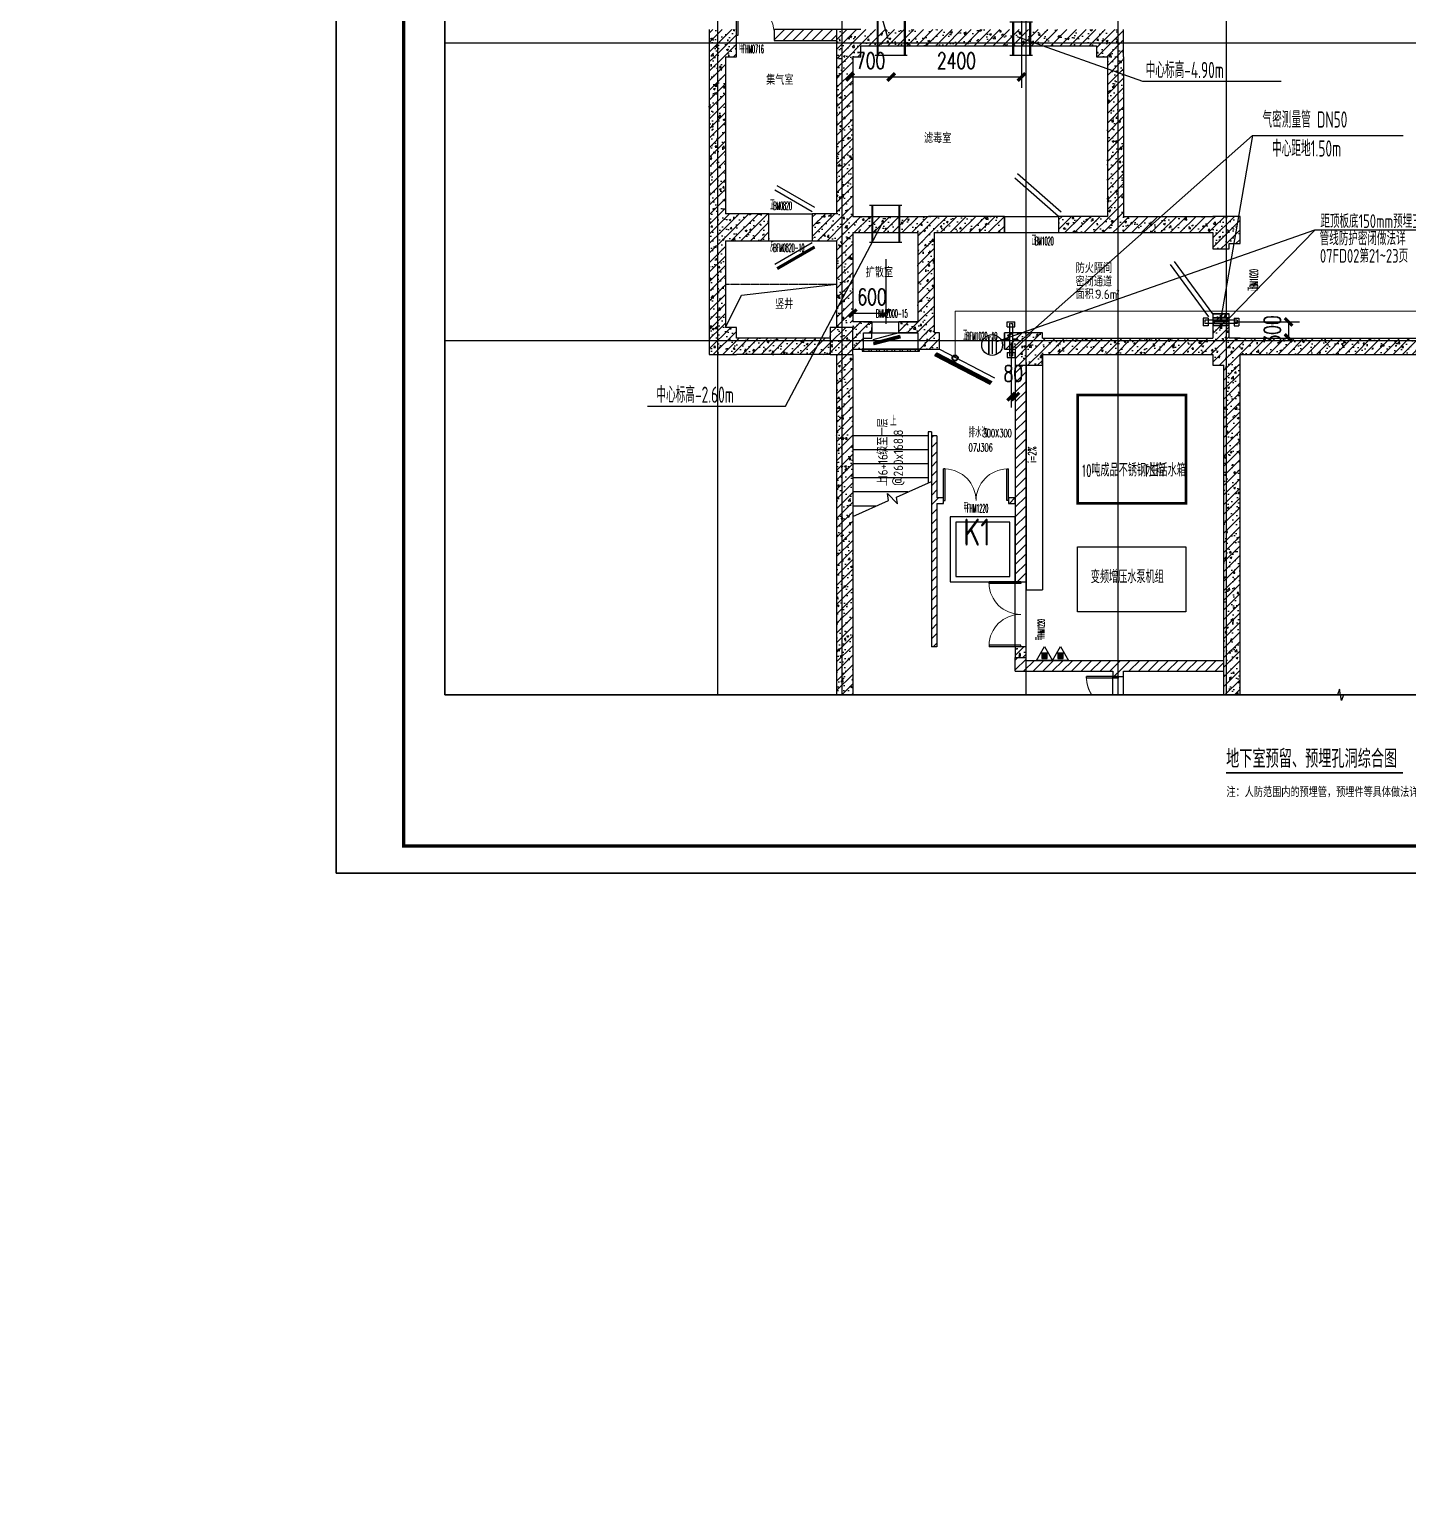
# Model space of a CAD drawing. Extents: x 0 to 2037025, y -2738621 to 0.
# Drawn here: x 952501 to 977940, y -1575294 to -1547944 of the extents above; entities that cross this region are included whole.
import ezdxf
from ezdxf.enums import TextEntityAlignment as Align
from ezdxf.xclip import XClip

# ---------------------------------------------------------------- set-up
doc = ezdxf.new("R2010")
doc.units = 0
doc.header["$LTSCALE"] = 10
doc.header["$MEASUREMENT"] = 0
doc.linetypes.add('DASH', pattern=[0.35, 0.25, -0.1])
doc.linetypes.add('DOTE', pattern=[2.42, 2, -0.2, 0.02, -0.2])
for name, color, linetype in [('20180411审查改动', 6, 'Continuous'), ('ACS_COM', 7, 'Continuous'), ('ACS_KT_FM', 3, 'Continuous'), ('COLUMN', 4, 'Continuous'), ('DIM', 3, 'Continuous'), ('DIM_SYMB', 3, 'Continuous'), ('DOTE', 1, 'DOTE'), ('DUCT', 1, 'Continuous'), ('EQUIP_消火栓', 240, 'Continuous'), ('EQUIP_消防', 7, 'Continuous'), ('PIPE1', 3, 'Continuous'), ('PUB_HATCH', 252, 'Continuous'), ('PUB_TEXT', 7, 'Continuous'), ('STAIR', 2, 'Continuous'), ('WALL', 4, 'Continuous'), ('water', 2, 'Continuous'), ('WINDOW', 2, 'Continuous'), ('人防-砌筑墙', 4, 'Continuous'), ('人防-防护设备', 142, 'Continuous'), ('图框', 142, 'Continuous'), ('家具', 8, 'Continuous'), ('批量导出图层', 1, 'Continuous'), ('电气', 2, 'Continuous')]:
    doc.layers.add(name, color=color, linetype=linetype)
doc.layers.add('ACS_RSG_F2', color=1, linetype='Continuous', lineweight=40)
doc.styles.add('9', font='romans.shx', dxfattribs={"bigfont": 'hztxt.shx'})
doc.styles.add('_HZTXT', font='TSSDENG.shx', dxfattribs={"width": 0.8, "bigfont": 'HZTXT.shx'})
doc.styles.add('_TCH_DIM', font='SIMPLEX.shx', dxfattribs={"width": 0.7, "bigfont": 'GBCBIG.shx'})
doc.styles.add('_TCH_DIM_T3_T3', font='SIMPLEX', dxfattribs={"width": 0.49827, "bigfont": 'GBCBIG'})
doc.styles.add('HZTXT', font='txt.shx', dxfattribs={"width": 0.7, "bigfont": 'hztxt.shx'})
doc.styles.get("Standard").update_dxf_attribs({"font": 'gbenor.shx', "bigfont": 'gbcbig.shx'})
doc.styles.add('TSSD_REIN', font='Tssdeng.shx', dxfattribs={"width": 0.7, "bigfont": 'hztxt.shx'})
doc.styles.add('ZJDZ', font='romans.shx', dxfattribs={"width": 0.7, "bigfont": '!hz.shx'})
pattern_1 = [(45, (0, 0), (-88.38835, 88.38835), []), (50, (0, 0), (358.63, -31.376), [37.5, -412.5]), (355, (0, 0), (-69.3757, 376.096), [30, -330]), (100.4514, (29.9, -2.6), (289.2547, 344.7198), [31.87, -350.571]), (46.1842, (0, 100), (533.6205, -82.7595), [56.25, -618.75]), (96.6356, (44.47, 93.1), (467.331, 487.059), [47.805, -525.8565]), (351.1842, (0, 100), (467.331, 487.059), [45, -495]), (21, (50, 75), (298.4535, -201.3094), [37.5, -412.5]), (326, (50, 75), (121.6577, 362.575), [30, -330]), (71.4514, (74.87, 58.22), (420.1113, 161.2652), [31.87, -350.571]), (37.5, (0, 0), (6.07993, 166.44693), [0, -326, 0, -335, 0, -331.25]), (7.5, (0, 0), (131.5348, 197.2059), [0, -191, 0, -318.5, 0, -126.25]), (327.5, (-111.5, 0), (266.9112, -11.27744), [0, -125, 0, -390, 0, -517.5]), (317.5, (-161.5, 0), (291.593, 50.0525), [0, -162.5, 0, -259, 0, -367.5])]
pattern_2 = [(45, (0, 89.76), (-88.3884, 88.3884), [])]

# ---------------------------------------------------------------- blocks, each defined once
blk = doc.blocks.new('图框A1')
at = {"layer": '图框'}
blk.add_lwpolyline([(0, 0), (84100, 0), (84100, 59400), (0, 59400)], close=True, dxfattribs=at)
at = {"layer": '图框', "const_width": 120}
blk.add_lwpolyline([(2500, 1000), (83100, 1000), (83100, 58400), (2500, 58400)], close=True, dxfattribs=at)
blk = doc.blocks.new('气密性检测管')
for p, q in [((160995, -100885), (160995, -100796)), ((161138, -100796), (160995, -100796)), ((161138, -100885), (160995, -100885)), ((161037, -101424), (161037, -100826)), ((161096, -101424), (161096, -100826)), ((161138, -100885), (161138, -100796)), ((161138, -101364), (160995, -101364)), ((160995, -101364), (160995, -101454)), ((161138, -101454), (160995, -101454)), ((161138, -101364), (161138, -101454))]:
    blk.add_line(p, q)
at = {"linetype": 'DASH'}
for p, q in [((161096, -100826), (161037, -100826)), ((161096, -101424), (161037, -101424))]:
    blk.add_line(p, q, dxfattribs=at)
at = {"layer": 'ACS_COM', "const_width": 50}
for points in [[(161037, -101125), (160937, -101125)], [(161096, -101125), (161196, -101125)]]:
    blk.add_lwpolyline(points, dxfattribs=at)
blk = doc.blocks.new('H-PICPNT-5')
for p, q in [((-1.5, -1.13), (1.5, 1.13)), ((-1.5, 1.13), (1.5, -1.13)), ((-1.5, -1.13), (-1.5, 1.13)), ((1.5, -1.13), (1.5, 1.13))]:
    blk.add_line(p, q)
at = {"const_width": 0.5}
for points in [[(-0.25, 0, -1), (0.25, 0, -0.145221)], [(-0.25, 0, 1), (0.25, 0, 0.145221)]]:
    blk.add_lwpolyline(points, format="xyb", dxfattribs=at)
blk = doc.blocks.new('A$C6AAF41CE')
at = {"layer": 'ACS_RSG_F2', "color": 0}
blk.add_lwpolyline([(-4351, -12866), (-4594, -12866), (-4594, -13484), (-4351, -13484)], close=True, dxfattribs=at)
at = {"layer": 'ACS_RSG_F2', "color": 0, "const_width": 20}
for points in [[(-4472, -13484), (-4472, -13745)], [(-4472, -13970), (-4472, -14107)], [(-4472, -14157), (-4472, -14549)], [(-18212, -14549), (-18212, -15412)], [(-4465, -14549), (-18212, -14549)]]:
    blk.add_lwpolyline(points, dxfattribs=at)
at = {"layer": 'ACS_RSG_F2', "color": 0}
for centre in [(-4472, -14157), (-18212, -15415)]:
    blk.add_circle(centre, 50, dxfattribs=at)
at = {"layer": 'DIM', "color": 0}
for p, q in [((-20080, -300), (-18880, -300)), ((-19080, -300), (-19080, -1120)), ((-20080, -1120), (-18880, -1120)), ((-19080, -1120), (-19080, -1834)), ((-23891, -1909), (-26668, -1909)), ((-23891, -1909), (-22606, -3042)), ((-23891, -1909), (-20454, -3042)), ((-20080, -1834), (-18880, -1834)), ((-19080, -1834), (-19080, -2465)), ((-18778, -4480), (-20133, -2726)), ((-20080, -2465), (-18880, -2465)), ((-20078, -3031), (-18878, -3031)), ((-20078, -3201), (-18878, -3201)), ((-19078, -3031), (-19078, -3201)), ((-22903, -4003), (-21131, -3306)), ((-22251, -3684), (-22251, -4884)), ((-21075, -3684), (-21075, -4884)), ((-20452, -3684), (-20452, -4884)), ((-25456, -4003), (-22903, -4003)), ((-22251, -4684), (-21075, -4684)), ((-21075, -4684), (-20452, -4684)), ((-22470, -7888), (-19917, -7888)), ((-19917, -7888), (-19453, -9513)), ((-16985, -9132), (-16985, -10425)), ((-14746, -10310), (-17064, -9484)), ((-20151, -10225), (-19390, -10225)), ((-19390, -10225), (-16985, -10225)), ((-12193, -10310), (-14746, -10310)), ((-12717, -11307), (-17158, -15239)), ((-12717, -11307), (-13303, -14684)), ((-12717, -11307), (-9940, -11307)), ((-21340, -16307), (-19552, -12921)), ((-19490, -13587), (-19490, -14787)), ((-20101, -14587), (-19490, -14587)), ((-13054, -14749), (-11854, -14749)), ((-12054, -14749), (-12054, -15048)), ((-17176, -15128), (-17176, -16328)), ((-13054, -15048), (-11854, -15048)), ((-17176, -16128), (-17099, -16128)), ((-23893, -16307), (-21340, -16307))]:
    blk.add_line(p, q, dxfattribs=at)
at = {"layer": 'DIM', "color": 0, "lineweight": 25}
for p, q in [((-4517, -13011), (-3251, -12514)), ((-2302, -12514), (-3251, -12514)), ((-5062, -12709, -40), (-6383, -12709, -40)), ((-4482, -13646), (-5062, -12709, -40)), ((-4804, -13528, -1), (-5521, -13528, -1)), ((-4463, -13862), (-4804, -13528, -1))]:
    blk.add_line(p, q, dxfattribs=at)
at = {"layer": 'DIM', "color": 0, "const_width": 60}
for points in [[(-19151, -229), (-19009, -370)], [(-19151, -1050), (-19009, -1191)], [(-19151, -1763), (-19009, -1905)], [(-19151, -2394), (-19009, -2535)], [(-19149, -2960), (-19008, -3102)], [(-19149, -3131), (-19008, -3272)], [(-22180, -4613), (-22321, -4754)], [(-21004, -4613), (-21145, -4754)], [(-20381, -4613), (-20523, -4754)], [(-20080, -10154), (-20222, -10295)], [(-19320, -10154), (-19461, -10295)], [(-16914, -10154), (-17055, -10295)], [(-20030, -14517), (-20171, -14658)], [(-19419, -14517), (-19561, -14658)], [(-12125, -14678), (-11983, -14820)], [(-12125, -14977), (-11983, -15118)], [(-17105, -16058), (-17246, -16199)], [(-17028, -16058), (-17169, -16199)]]:
    blk.add_lwpolyline(points, dxfattribs=at)
at = {"layer": 'DUCT', "color": 0}
for p, q in [((-20641, -1374), (-20641, -870)), ((-19937, -1374), (-19937, -870)), ((-20833, -2952), (-21313, -2952)), ((-20833, -3602), (-21313, -3602)), ((-19689, -9170), (-19096, -9170)), ((-17199, -9207), (-16782, -9207)), ((-19689, -9823), (-19096, -9823)), ((-17199, -9820), (-16782, -9820)), ((-19789, -12595), (-19196, -12595)), ((-19789, -13273), (-19196, -13273))]:
    blk.add_line(p, q, dxfattribs=at)
for points, const_width in [([(-20641, -920), (-19937, -920)], 40), ([(-20641, -1320), (-19937, -1320)], 40), ([(-20261, -1680), (-20261, -1580)], 60), ([(-19992, -1730), (-19992, -1580)], 60), ([(-20042, -1680), (-20442, -1680)], 60), ([(-19992, -2080), (-19992, -1930)], 60), ([(-19792, -1730), (-19792, -1930)], 60), ([(-20042, -1980), (-20442, -1980)], 60), ([(-20261, -1980), (-20261, -2080)], 60), ([(-20261, -2315), (-20261, -2215)], 60), ([(-19992, -2365), (-19992, -2215)], 60), ([(-20042, -2315), (-20442, -2315)], 60), ([(-19792, -2365), (-19792, -2565)], 60), ([(-20042, -2615), (-20442, -2615)], 60), ([(-20261, -2615), (-20261, -2715)], 60), ([(-19992, -2715), (-19992, -2565)], 60), ([(-21274, -3602), (-21274, -2952)], 40), ([(-20874, -3602), (-20874, -2952)], 40), ([(-19640, -9823), (-19640, -9170)], 40), ([(-19140, -9170), (-19140, -9823)], 40), ([(-17139, -9207), (-17139, -9819)], 40), ([(-16826, -9207), (-16826, -9819)], 40), ([(-19740, -13273), (-19740, -12595)], 40), ([(-19240, -12595), (-19240, -13273)], 40)]:
    blk.add_lwpolyline(points, dxfattribs=dict(at, const_width=const_width))
at = {"layer": 'DUCT', "color": 0, "const_width": 60}
for points in [[(-19969, -1742, -0.34203), (-19992, -1713, -0.34203)], [(-19992, -1946, -0.34203), (-19969, -1917, -0.34203)], [(-19969, -1742, -0.774686), (-19969, -1917, -0.774686)], [(-19969, -2378, -0.34203), (-19992, -2348, -0.34203)], [(-19969, -2378, -0.774686), (-19969, -2552, -0.774686)], [(-19992, -2581, -0.34203), (-19969, -2552, -0.34203)]]:
    blk.add_lwpolyline(points, format="xyb", dxfattribs=at)
at = {"layer": 'WALL', "color": 0}
blk.add_line((-20150, -1900), (-20450, -1900), dxfattribs=at)
at = {"layer": 'ACS_KT_FM', "color": 0, "xscale": -75, "yscale": 75, "rotation": 90}
blk.add_blockref('H-PICPNT-5', (-4472, -13857), dxfattribs=at)
at = {"layer": 'PIPE1', "color": 0}
for p, rotation in [((-123721, -164104), 90), ((-121425, -164104), 90), ((143887, -116201), 180), ((-114425, -175815), 90)]:
    blk.add_blockref('气密性检测管', p, dxfattribs=dict(at, rotation=rotation))
at = {"layer": 'DIM', "color": 0, "style": 'ZJDZ', "width": 0.7}
for s, p in [('800', (-19380, -710)), ('700', (-19380, -1477)), ('650', (-19380, -2149)), ('170', (-19378, -3116)), ('300', (-12354, -14898))]:
    blk.add_text(s, height=300, rotation=90, dxfattribs=at).set_placement(p, align=Align.MIDDLE)
at = {"layer": 'DIM', "color": 0, "width": 0.7}
for s, p in [('气密测量管 DN50', (-26374, -1764)), ('中心距地1.50m', (-26324, -2297)), ('PS-D250X2个', (-18754, -4385)), ('中心标高-2.40mX2', (-19112, -4944)), ('气密测量管 DN50', (-12536, -11161)), ('中心距地1.50m', (-12360, -11695))]:
    blk.add_text(s, height=300, dxfattribs=at).set_placement(p)
for s, rotation, p in [('中心标高-2.30m', 0, (-25290, -3939)), ('中心标高-2.60m', 0, (-22304, -7823)), ('中心标高-4.90m', 360, (-14694, -10246)), ('中心标高-2.60m', 0, (-23727, -16243))]:
    blk.add_text(s, height=300, rotation=rotation, dxfattribs=at).set_placement(p)
at = {"layer": 'DIM', "color": 0, "style": 'ZJDZ', "width": 0.7}
for s, p in [('1200', (-21663, -4384)), ('600', (-20763, -4384)), ('700', (-19771, -9925)), ('2400', (-18187, -9925)), ('600', (-19745, -14287)), ('80', (-17137, -15701))]:
    blk.add_text(s, height=300, dxfattribs=at).set_placement(p, align=Align.MIDDLE)
at = {"layer": 'DIM', "color": 0, "lineweight": 25, "style": '9', "width": 0.7}
for s, p in [('微压计', (-3108, -12467, 40)), ('连接软管', (-6210, -12662)), ('球阀', (-5411, -13481, 39))]:
    blk.add_text(s, height=300, dxfattribs=at).set_placement(p)
blk = doc.blocks.new('A$C70981B1C')
at = {"layer": '电气', "const_width": 30}
for points in [[(132, 333), (132, 28)], [(196, 333), (196, 28)], [(270, 333), (270, 28)]]:
    blk.add_lwpolyline(points, dxfattribs=at)
at = {"layer": '电气'}
blk.add_circle((192, 192), 192, dxfattribs=at)
blk = doc.blocks.new('A$C3EBF56F1')
for p, q in [((1175, -8989), (988, -9142)), ((1175, -12937), (1175, -8989)), ((988, -9142), (988, -13972)), ((-17443, -15108), (-11568, -13049)), ((-13164, -14690), (-11562, -13049)), ((-11562, -13049), (-8833, -13049)), ((1144, -17810), (7, -13046)), ((988, -13972), (1280, -14313)), ((4, -14334), (1144, -17810))]:
    blk.add_line(p, q)
for points in [[(2243, -8992), (2243, -5261), (389, -5261), (389, -8992)], [(2187, -21695), (2187, -17822), (324, -17822), (324, -21695)]]:
    blk.add_lwpolyline(points, close=True)
at = {"const_width": 30}
for points in [[(-13157, -14676), (-13461, -14676)], [(-13157, -14741), (-13461, -14741)], [(-13157, -14814), (-13461, -14814)]]:
    blk.add_lwpolyline(points, dxfattribs=at)
blk.add_blockref('A$C70981B1C', (-17720, -15368))
at = {"linetype": 'ByBlock', "style": 'HZTXT', "width": 0.6}
for s, p in [('做法详见国标07FD02-29页', (1514, -8813)), ('距井底1200mm处', (1112, -8817)), ('密闭肋作法详07FD02', (1939, -8853)), ('预埋穿墙套管4%%c70', (719, -8792)), ('做法详见国标07FD02-29页', (1526, -21548)), ('距顶板下500mm处明敷设', (1113, -21548)), ('密闭肋作法详07FD02', (1988, -21518)), ('预埋穿墙套管4%%c70', (704, -21545))]:
    blk.add_text(s, height=252, rotation=90, dxfattribs=at).set_placement(p)
at = {"style": '_HZTXT', "width": 0.7}
for s, p in [('距顶板底150mm预埋3SC100.', (-11467, -13013)), ('管线防护密闭做法详', (-11480, -13333)), ('07FD02第21~23页', (-11475, -13655))]:
    blk.add_text(s, height=252, dxfattribs=at).set_placement(p)
blk = doc.blocks.new('$TwtSys$00000546')
h = blk.add_hatch()
h.set_pattern_fill('ANSI31', color=256, scale=200, style=0)
h.set_pattern_definition([(45, (-38543.802, -6670.83), (-17.67767, 17.67767), [])])
h.paths.add_polyline_path([(-65, 174), (65, 174), (65, 44), (-65, 44)])
for points in [[(0, 344), (-198, 0), (198, 0)], [(-65, 174), (65, 174), (65, 44), (-65, 44)]]:
    blk.add_lwpolyline(points, close=True)
blk = doc.blocks.new('A$C4E3245DD')
at = {"layer": 'EQUIP_消防', "xscale": 1.5, "yscale": 1.5, "zscale": 1.5, "rotation": 180}
for p in [(-298, 0), (298, 0)]:
    blk.add_blockref('$TwtSys$00000546', p, dxfattribs=at)
blk = doc.blocks.new('$DorLib2D$00000002')
for p, q in [((-0.5, 0), (-0.5, 0.4875)), ((-0.475, 0.4875), (-0.5, 0.4875)), ((-0.475, 0), (-0.475, 0.4875)), ((0.475, 0), (0.475, 0.4875)), ((0.475, 0.4875), (0.5, 0.4875)), ((0.5, 0), (0.5, 0.4875)), ((-0.5, 0), (-0.475, 0)), ((0.5, 0), (0.475, 0))]:
    blk.add_line(p, q)
at = {"lineweight": 13}
for centre, start, end in [((-0.4875, 0), 0, 88.53072), ((0.4875, 0), 91.46928, 180)]:
    blk.add_arc(centre, 0.4875, start, end, dxfattribs=at)
blk = doc.blocks.new('$防护设备$00000007')
at = {"color": 0}
for p, q in [((-0.274, 2.66), (-0.306, 2.49)), ((0.548, 0.755), (-0.301, 2.519)), ((0.553, 0.783), (-0.296, 2.547)), ((0.558, 0.811), (-0.29, 2.575)), ((0.564, 0.839), (-0.285, 2.603)), ((0.569, 0.868), (-0.28, 2.632)), ((0.574, 0.896), (-0.274, 2.66)), ((0.542, 0.726), (-0.306, 2.49)), ((0.5, 0.5), (-0.348, 2.264)), ((0.542, 0.726), (0.574, 0.896)), ((-0.5, 0.5), (-0.5, -0.5)), ((0.5, 0.5), (0.5, -0.5))]:
    blk.add_line(p, q, dxfattribs=at)
blk = doc.blocks.new('$防护设备$00000008')
at = {"color": 0}
for p, q in [((0.547, 0.758), (-0.26, 3.12)), ((0.5, 0.5), (-0.307, 2.862)), ((-0.5, 0.5), (-0.5, -0.5)), ((0.5, 0.5), (0.5, -0.5))]:
    blk.add_line(p, q, dxfattribs=at)
blk = doc.blocks.new('$防护设备$00000002')
at = {"color": 0}
for p, q in [((-0.5, 0.5), (0.5, 0.5)), ((-0.321, 0.252), (-0.308, 0.348)), ((0.166, 0.022), (-0.317, 0.277)), ((-0.314, 0.3), (0.169, 0.045)), ((0.172, 0.068), (-0.311, 0.323)), ((0.176, 0.093), (-0.308, 0.348)), ((0.15, -0.1), (-0.333, 0.155)), ((0.163, -0.003), (-0.321, 0.252)), ((0.163, -0.003), (0.176, 0.093)), ((-0.5, -0.1), (0.5, -0.1)), ((-0.35, -0.5), (-0.35, -0.1)), ((0.15, -0.1), (0.15, -0.5)), ((-0.5, -0.5), (0.5, -0.5))]:
    blk.add_line(p, q, dxfattribs=at)
blk = doc.blocks.new('$DorLib2D$00000196')
at = {"color": 0}
for p, q in [((-0.5, 0.357), (0.366, 0.857)), ((-0.557, -0.456), (0.309, -0.956)), ((-0.5, -0.357), (0.366, -0.857))]:
    blk.add_line(p, q, dxfattribs=at)
at = {"color": 0, "const_width": 0.0714}
blk.add_lwpolyline([(-0.557, 0.456), (0.309, 0.956)], dxfattribs=at)
blk = doc.blocks.new('$DorLib2D$00000001')
for p, q in [((0.45, 0.975), (0.5, 0.975)), ((0.45, 0), (0.45, 0.975)), ((0.5, 0), (0.5, 0.975)), ((0.5, 0), (0.45, 0))]:
    blk.add_line(p, q)
at = {"lineweight": 13}
blk.add_arc((0.475, 0), 0.975, 91.4693, 180, dxfattribs=at)
blk = doc.blocks.new('A$C4D85100B')
at = {"layer": 'PUB_HATCH'}
h = blk.add_hatch(dxfattribs=at)
h.set_pattern_fill('钢筋混凝土', color=256, scale=50, style=0)
h.set_pattern_definition(pattern_1)
h.paths.add_polyline_path([(-22750, -9850), (-22250, -9850), (-22250, -9350), (-22750, -9350)])
h = blk.add_hatch(dxfattribs=at)
h.set_pattern_fill('普通砖', color=256, scale=50, style=0)
h.set_pattern_definition(pattern_2)
h.paths.add_polyline_path([(-20400, -9350), (-21550, -9350), (-21550, -9550), (-20400, -9550)])
h = blk.add_hatch(dxfattribs=at)
h.set_pattern_fill('钢筋混凝土', color=256, scale=50, style=0)
h.set_pattern_definition(pattern_1)
h.paths.add_polyline_path([(-20400, -9850), (-19950, -9850), (-19950, -9350), (-20400, -9350)])
h = blk.add_hatch(dxfattribs=at)
h.set_pattern_fill('钢筋混凝土', color=256, scale=50, style=0)
h.set_pattern_definition(pattern_1)
h.paths.add_polyline_path([(-15600, -9650), (-15600, -9350), (-19950, -9350), (-19950, -9650)])
h = blk.add_hatch(dxfattribs=at)
h.set_pattern_fill('钢筋混凝土', color=256, scale=50, style=0)
h.set_pattern_definition(pattern_1)
h.paths.add_polyline_path([(-15600, -9850), (-15100, -9850), (-15100, -9350), (-15600, -9350)])
h = blk.add_hatch(dxfattribs=at)
h.set_pattern_fill('钢筋混凝土', color=256, scale=50, style=0)
h.set_pattern_definition(pattern_1)
h.paths.add_polyline_path([(-22450, -9850), (-22750, -9850), (-22750, -13000), (-22550, -13000), (-22450, -12750)])
h = blk.add_hatch(dxfattribs=at)
h.set_pattern_fill('钢筋混凝土', color=256, scale=50, style=0)
h.set_pattern_definition(pattern_1)
h.paths.add_polyline_path([(-20100, -9850), (-20400, -9850), (-20400, -12750), (-20250, -12975), (-20100, -12800)])
h = blk.add_hatch(dxfattribs=at)
h.set_pattern_fill('钢筋混凝土', color=256, scale=50, style=0)
h.set_pattern_definition(pattern_1)
h.paths.add_polyline_path([(-15100, -9850), (-15400, -9850), (-15400, -12800), (-15233.3, -12900), (-15100, -12800)])
h = blk.add_hatch(dxfattribs=at)
h.set_pattern_fill('钢筋混凝土', color=256, scale=50, style=0)
h.set_pattern_definition(pattern_1)
h.paths.add_polyline_path([(-22450, -13250), (-21650, -13250), (-21650, -12750), (-22450, -12750), (-22550, -13000)])
h = blk.add_hatch(dxfattribs=at)
h.set_pattern_fill('钢筋混凝土', color=256, scale=50, style=0)
h.set_pattern_definition(pattern_1)
h.paths.add_polyline_path([(-20400, -12750), (-20850, -12750), (-20850, -13250), (-20400, -13250), (-20250, -12975)])
h = blk.add_hatch(dxfattribs=at)
h.set_pattern_fill('钢筋混凝土', color=256, scale=50, style=0)
h.set_pattern_definition(pattern_1)
h.paths.add_polyline_path([(-20250, -12975), (-20100, -13100), (-18900, -13100), (-18733.3, -13000), (-18700, -12800), (-20100, -12800)])
h = blk.add_hatch(dxfattribs=at)
h.set_pattern_fill('钢筋混凝土', color=256, scale=50, style=0)
h.set_pattern_definition(pattern_1)
h.paths.add_polyline_path([(-18600, -13100), (-17300, -13100), (-17300, -12800), (-18700, -12800), (-18733.3, -13000)])
h = blk.add_hatch(dxfattribs=at)
h.set_pattern_fill('钢筋混凝土', color=256, scale=50, style=0)
h.set_pattern_definition(pattern_1)
h.paths.add_polyline_path([(-15400, -12800), (-16300, -12800), (-16300, -13100), (-15200, -13100), (-15233.3, -12900)])
h = blk.add_hatch(dxfattribs=at)
h.set_pattern_fill('钢筋混凝土', color=256, scale=50, style=0)
h.set_pattern_definition(pattern_1)
h.paths.add_polyline_path([(-13450, -13100), (-13450, -12800), (-15100, -12800), (-15233.3, -12900), (-15200, -13100)])
h = blk.add_hatch(dxfattribs=at)
h.set_pattern_fill('钢筋混凝土', color=256, scale=50, style=0)
h.set_pattern_definition(pattern_1)
h.paths.add_polyline_path([(-13450, -13300), (-12950, -13300), (-12950, -12800), (-13450, -12800)])
h = blk.add_hatch(dxfattribs=at)
h.set_pattern_fill('钢筋混凝土', color=256, scale=50, style=0)
h.set_pattern_definition(pattern_1)
h.paths.add_polyline_path([(-22750, -14850), (-22450, -14850), (-22450, -13250), (-22550, -13000), (-22750, -13000)])
h = blk.add_hatch(dxfattribs=at)
h.set_pattern_fill('钢筋混凝土', color=256, scale=50, style=0)
h.set_pattern_definition(pattern_1)
h.paths.add_polyline_path([(-20250, -12975), (-20400, -13250), (-20400, -14850), (-20100, -14750), (-20100, -13100)])
h = blk.add_hatch(dxfattribs=at)
h.set_pattern_fill('钢筋混凝土', color=256, scale=50, style=0)
h.set_pattern_definition(pattern_1)
h.paths.add_polyline_path([(-18900, -14750), (-18700, -14750), (-18700, -14950), (-18757.1, -14950), (-18733.3, -14983.3), (-18600, -14950), (-18600, -13100), (-18733.3, -13000), (-18900, -13100)])
h = blk.add_hatch(dxfattribs=at)
h.set_pattern_fill('钢筋混凝土', color=256, scale=50, style=0)
h.set_pattern_definition(pattern_1)
h.paths.add_polyline_path([(-13150, -13300), (-13450, -13300), (-13450, -13400.2), (-13150, -13400.2)])
h = blk.add_hatch(dxfattribs=at)
h.set_pattern_fill('钢筋混凝土', color=256, scale=50, style=0)
h.set_pattern_definition(pattern_1)
h.paths.add_polyline_path([(-20100, -15250), (-19900, -15250), (-19900, -14750), (-20100, -14750)])
h = blk.add_hatch(dxfattribs=at)
h.set_pattern_fill('钢筋混凝土', color=256, scale=50, style=0)
h.set_pattern_definition(pattern_1)
h.paths.add_polyline_path([(-19900, -14750), (-19900, -14950), (-19750, -14950), (-19750, -14750)])
h = blk.add_hatch(dxfattribs=at)
h.set_pattern_fill('钢筋混凝土', color=256, scale=50, style=0)
h.set_pattern_definition(pattern_1)
h.paths.add_polyline_path([(-18700, -14750), (-19250, -14750), (-19250, -14950), (-18700, -14950)])
h = blk.add_hatch(dxfattribs=at)
h.set_pattern_fill('钢筋混凝土', color=256, scale=50, style=0)
h.set_pattern_definition(pattern_1)
h.paths.add_polyline_path([(-13450, -15050), (-13150, -15050), (-13150, -14600.2), (-13450, -14600.2)])
h = blk.add_hatch(dxfattribs=at)
h.set_pattern_fill('钢筋混凝土', color=256, scale=50, style=0)
h.set_pattern_definition(pattern_1)
h.paths.add_polyline_path([(-22750, -15350), (-22250, -15350), (-22250, -14850), (-22750, -14850)])
h = blk.add_hatch(dxfattribs=at)
h.set_pattern_fill('钢筋混凝土', color=256, scale=50, style=0)
h.set_pattern_definition(pattern_1)
h.paths.add_polyline_path([(-20515.8, -15350), (-20100, -15350), (-20100, -14850), (-20515.8, -14850)])
h = blk.add_hatch(dxfattribs=at)
h.set_pattern_fill('钢筋混凝土', color=256, scale=50, style=0)
h.set_pattern_definition(pattern_1)
h.paths.add_polyline_path([(-18757.1, -14950), (-18900, -14950), (-18900, -15250), (-18700, -15250), (-18733.3, -14983.3)])
h = blk.add_hatch(dxfattribs=at)
h.set_pattern_fill('钢筋混凝土', color=256, scale=50, style=0)
h.set_pattern_definition(pattern_1)
h.paths.add_polyline_path([(-18700, -15250), (-18500, -15250), (-18500, -14950), (-18600, -14950), (-18733.3, -14983.3)])
h = blk.add_hatch(dxfattribs=at)
h.set_pattern_fill('钢筋混凝土', color=256, scale=50, style=0)
h.set_pattern_definition(pattern_1)
h.paths.add_polyline_path([(-17100, -15250), (-17100, -14950), (-17300, -14950), (-17300, -15250)])
h = blk.add_hatch(dxfattribs=at)
h.set_pattern_fill('钢筋混凝土', color=256, scale=50, style=0)
h.set_pattern_definition(pattern_1)
h.paths.add_polyline_path([(-17100, -15550), (-16600, -15550), (-16600, -14950), (-17100, -14950)])
h = blk.add_hatch(dxfattribs=at)
h.set_pattern_fill('钢筋混凝土', color=256, scale=50, style=0)
h.set_pattern_definition(pattern_1)
h.paths.add_polyline_path([(-22250, -15050), (-22250, -15350), (-20515.8, -15350), (-20515.8, -15050)])
h = blk.add_hatch(dxfattribs=at)
h.set_pattern_fill('钢筋混凝土', color=256, scale=50, style=0)
h.set_pattern_definition(pattern_1)
h.paths.add_polyline_path([(-13450, -15350), (-13450, -15050), (-16600, -15050), (-16600, -15350)])
h = blk.add_hatch(dxfattribs=at)
h.set_pattern_fill('钢筋混凝土', color=256, scale=50, style=0)
h.set_pattern_definition(pattern_1)
h.paths.add_polyline_path([(-13450, -15550), (-12950, -15550), (-12950, -15050), (-13450, -15050)])
h = blk.add_hatch(dxfattribs=at)
h.set_pattern_fill('钢筋混凝土', color=256, scale=50, style=0)
h.set_pattern_definition(pattern_1)
h.paths.add_polyline_path([(-9350, -15350), (-9350, -15050), (-12950, -15050), (-12950, -15350)])
h = blk.add_hatch(dxfattribs=at)
h.set_pattern_fill('钢筋混凝土', color=256, scale=50, style=0)
h.set_pattern_definition(pattern_1)
h.paths.add_polyline_path([(-20100, -15350), (-20400, -15350), (-20400, -22350), (-20100, -22350)])
h = blk.add_hatch(dxfattribs=at)
h.set_pattern_fill('普通砖', color=256, scale=50, style=0)
h.set_pattern_definition(pattern_2)
h.paths.add_polyline_path([(-16900, -15550), (-17100, -15550), (-17100, -19550), (-16900, -19550)])
h = blk.add_hatch(dxfattribs=at)
h.set_pattern_fill('钢筋混凝土', color=256, scale=50, style=0)
h.set_pattern_definition(pattern_1)
h.paths.add_polyline_path([(-12950, -15550), (-13250, -15550), (-13250, -21100.8), (-12950, -21100.8)])
h = blk.add_hatch(dxfattribs=at)
h.set_pattern_fill('普通砖', color=256, scale=50, style=0)
h.set_pattern_definition(pattern_2)
h.paths.add_polyline_path([(-18650, -16850), (-18650, -18050), (-18583.3, -18050), (-18550, -18000), (-18550, -16850)])
h = blk.add_hatch(dxfattribs=at)
h.set_pattern_fill('普通砖', color=256, scale=50, style=0)
h.set_pattern_definition(pattern_2)
h.paths.add_polyline_path([(-18583.3, -18050), (-18650, -18050), (-18650, -20750), (-18550, -20750), (-18550, -18100)])
h = blk.add_hatch(dxfattribs=at)
h.set_pattern_fill('普通砖', color=256, scale=50, style=0)
h.set_pattern_definition(pattern_2)
h.paths.add_polyline_path([(-18550, -18100), (-18425, -18100), (-18425, -18000), (-18550, -18000), (-18583.3, -18050)])
h = blk.add_hatch(dxfattribs=at)
h.set_pattern_fill('普通砖', color=256, scale=50, style=0)
h.set_pattern_definition(pattern_2)
h.paths.add_polyline_path([(-17100, -18000), (-17225, -18000), (-17225, -18100), (-17100, -18100)])
h = blk.add_hatch(dxfattribs=at)
h.set_pattern_fill('钢筋混凝土', color=256, scale=50, style=0)
h.set_pattern_definition(pattern_1)
h.paths.add_polyline_path([(-16900, -20950), (-16900, -20750), (-17100, -20750), (-17100, -20950)])
h = blk.add_hatch(dxfattribs=at)
h.set_pattern_fill('普通砖', color=256, scale=50, style=0)
h.set_pattern_definition(pattern_2)
h.paths.add_polyline_path([(-16900, -20950), (-17100, -20950), (-17100, -21199.8), (-16900, -20999.8)])
h = blk.add_hatch(dxfattribs=at)
h.set_pattern_fill('普通砖', color=256, scale=50, style=0)
h.set_pattern_definition(pattern_2)
h.paths.add_polyline_path([(-16900, -20999.8), (-17100, -21199.8), (-15300, -21199.8), (-15200, -21133.1), (-15200, -20999.8)])
h = blk.add_hatch(dxfattribs=at)
h.set_pattern_fill('普通砖', color=256, scale=50, style=0)
h.set_pattern_definition(pattern_2)
h.paths.add_polyline_path([(-15200, -21133.1), (-15100, -21199.8), (-13250, -21199.8), (-13250, -20999.8), (-15200, -20999.8)])
h = blk.add_hatch(dxfattribs=at)
h.set_pattern_fill('普通砖', color=256, scale=50, style=0)
h.set_pattern_definition(pattern_2)
h.paths.add_polyline_path([(-15300, -21199.8), (-15300, -21299.8), (-15100, -21299.8), (-15100, -21199.8), (-15200, -21133.1)])
h = blk.add_hatch(dxfattribs=at)
h.set_pattern_fill('钢筋混凝土', color=256, scale=50, style=0)
h.set_pattern_definition(pattern_1)
h.paths.add_polyline_path([(-13250, -22850), (-12950, -22850), (-12950, -21100.8), (-13250, -21100.8)])
at = {"layer": 'WALL'}
h = blk.add_hatch(dxfattribs=at)
h.set_pattern_fill('ANSI32', color=252, scale=30, angle=45, style=0)
h.set_pattern_definition([(90, (-993101.39, 1544936.83), (-142.875, 1e-14), []), (90, (-993053.76, 1544984.45), (-142.875, 1e-14), [])])
h.paths.add_polyline_path([(-19887.7, -15290.2), (-19887.7, -15250), (-18870.4, -15250), (-18870.4, -15290.3)])
h.paths.add_polyline_path([(-19887.7, -15290.2), (-19925, -15290.2), (-19925, -15250), (-19887.7, -15250)])
at = {"color": 252, "linetype": 'DASH'}
blk.add_line((-22450, -14050), (-20400, -14050), dxfattribs=at)
at = {"color": 252}
blk.add_line((-16900, -19699.8), (-16600, -19699.8), dxfattribs=at)
for points in [[(-22450, -14850), (-22157.2, -14255.3), (-20400, -14050)], [(-16900, -15500), (-16900, -19699.8)], [(-16600, -15350), (-16600, -19699.8)]]:
    blk.add_lwpolyline(points, dxfattribs=at)
at = {"layer": 'COLUMN', "color": 252}
for p, q in [((-22750, -9350), (-22750, -9850)), ((-22250, -9850), (-22250, -9350)), ((-19950, -9350), (-20400, -9350)), ((-20400, -9350), (-20400, -9350)), ((-20400, -9350), (-20400, -9850)), ((-15100, -9850), (-15100, -9350)), ((-19950, -9850), (-19950, -9650)), ((-15600, -9650), (-15600, -9850)), ((-22450, -9850), (-22250, -9850)), ((-20100, -9850), (-19950, -9850)), ((-15600, -9850), (-15400, -9850)), ((-12950, -12800), (-13450, -12800)), ((-12950, -13300), (-12950, -12800)), ((-13450, -13100), (-13450, -13300)), ((-13150, -13300), (-12950, -13300)), ((-22750, -14850), (-22750, -15350)), ((-22250, -14850), (-22450, -14850)), ((-22250, -15050), (-22250, -14850)), ((-20100, -14850), (-20515.8, -14850)), ((-20515.8, -14850), (-20515.8, -15350)), ((-20100, -15350), (-20100, -14850)), ((-16600, -14950), (-17100, -14950)), ((-16600, -15050), (-16600, -14950)), ((-17100, -15250), (-17100, -15550)), ((-12950, -15050), (-13150, -15050)), ((-22750, -15350), (-22250, -15350)), ((-20515.8, -15350), (-20100, -15350)), ((-17100, -15550), (-16600, -15550)), ((-16600, -15550), (-16600, -15350)), ((-13450, -15350), (-13450, -15550)), ((-13450, -15550), (-13250, -15550)), ((-12950, -15550), (-12950, -15350)), ((-16900, -20750), (-17100, -20750)), ((-17100, -20750), (-17100, -20950)), ((-16900, -20950), (-16900, -20750)), ((-17100, -20950), (-16900, -20950))]:
    blk.add_line(p, q, dxfattribs=at)
at = {"layer": 'DIM_SYMB', "color": 252}
for points in [[(-16663.2, -16679.2, 0, 0, 0), (-16663.2, -17617.7, 40, 0, 0), (-16663.2, -17767.7, 0, 0, 0)], [(-19375, -16720, 0, 0, 0), (-19375, -17740, 40, 0, 0), (-19375, -17890, 0, 0, 0)]]:
    blk.add_lwpolyline(points, format="xyseb", dxfattribs=at)
at = {"layer": 'DOTE', "color": 252}
for p, q in [((-22600, 1400), (-22600, -36700)), ((-20300, 1400), (-20300, -36700)), ((-16900, -24000), (-16900, 1400)), ((-15200, -24000), (-15200, 1400)), ((-13200, -24000), (-13200, 1400)), ((1400, -9600), (-35300, -9600)), ((1400, -15100), (-35300, -15100))]:
    blk.add_line(p, q, dxfattribs=at)
at = {"layer": 'STAIR', "color": 252}
for p, q in [((-20100, -16850), (-20100, -18342.4)), ((-18710, -16850), (-20100, -16850)), ((-18710, -16780), (-18710, -17724.3)), ((-18650, -16780), (-18710, -16780)), ((-18650, -16780), (-18650, -17697.6)), ((-18650, -16850), (-18650, -17697.6)), ((-18710, -17110), (-20100, -17110)), ((-18710, -17370), (-20100, -17370)), ((-18710, -17630), (-20100, -17630)), ((-19292.9, -17983.5), (-18650, -17697.6)), ((-19082.7, -17890), (-20100, -17890)), ((-20100, -18342.4), (-19438.9, -18048.4)), ((-19438.9, -18048.4), (-19459.9, -17915)), ((-19459.9, -17915), (-19273.2, -18108.6)), ((-19273.2, -18108.6), (-19292.9, -17983.5)), ((-19667.3, -18150), (-20100, -18150))]:
    blk.add_line(p, q, dxfattribs=at)
at = {"layer": 'WALL', "color": 252}
for p, q in [((-20400, -9350), (-21550, -9350)), ((-21550, -9350), (-21550, -9550)), ((-21550, -9550), (-20400, -9550)), ((-19950, -9650), (-15600, -9650)), ((-22750, -9850), (-22750, -13000)), ((-22450, -9850), (-22450, -12750)), ((-20400, -9850), (-20400, -12750)), ((-20100, -9850), (-20100, -12800)), ((-15400, -9850), (-15400, -12800)), ((-15100, -9850), (-15100, -12800)), ((-21650, -12750), (-22450, -12750)), ((-21650, -13250), (-21650, -12750)), ((-20400, -12750), (-20850, -12750)), ((-20850, -12750), (-20850, -13250)), ((-20100, -12800), (-18700, -12800)), ((-17300, -12800), (-18700, -12800)), ((-17300, -13100), (-17300, -12800)), ((-15400, -12800), (-16300, -12800)), ((-16300, -12800), (-16300, -13100)), ((-15100, -12800), (-13450, -12800)), ((-22750, -13000), (-22750, -14850)), ((-20100, -13100), (-18900, -13100)), ((-20100, -13100), (-20100, -14750)), ((-18900, -13100), (-18900, -14750)), ((-18600, -13100), (-18600, -14950)), ((-18600, -13100), (-17300, -13100)), ((-16300, -13100), (-15200, -13100)), ((-15200, -13100), (-13450, -13100)), ((-22450, -13250), (-21650, -13250)), ((-22450, -13250), (-22450, -14850)), ((-20850, -13250), (-20400, -13250)), ((-20400, -13250), (-20400, -14850)), ((-13450, -13300), (-13450, -13400.2)), ((-13450, -13400.2), (-13150, -13400.2)), ((-13150, -13400.2), (-13150, -13300)), ((-19900, -14750), (-20100, -14750)), ((-19750, -14750), (-19900, -14750)), ((-18900, -14750), (-19250, -14750)), ((-13150, -14600.2), (-13450, -14600.2)), ((-13450, -14600.2), (-13450, -15050)), ((-13150, -15050), (-13150, -14600.2)), ((-19900, -15250), (-19900, -14950)), ((-18900, -14950), (-18900, -15250)), ((-18500, -14950), (-18600, -14950)), ((-18500, -15250), (-18500, -14950)), ((-17100, -14950), (-17300, -14950)), ((-17300, -14950), (-17300, -15250)), ((-20515.8, -15050), (-22250, -15050)), ((-20250, -15250), (-20250, -15250)), ((-20225, -15250), (-20225, -15250)), ((-20200, -15250), (-20200, -15250)), ((-20100, -15250), (-19900, -15250)), ((-18900, -15250), (-18700, -15250)), ((-18700, -15250), (-18500, -15250)), ((-17300, -15250), (-17100, -15250)), ((-16600, -15050), (-13450, -15050)), ((-12950, -15050), (-9350, -15050)), ((-20515.8, -15350), (-22250, -15350)), ((-20400, -15350), (-20400, -22350)), ((-20100, -15350), (-20100, -22350)), ((-17100, -15550), (-17100, -19550)), ((-16900, -19550), (-16900, -15550)), ((-16600, -15350), (-13450, -15350)), ((-13250, -21100.8), (-13250, -15550)), ((-12950, -15350), (-9350, -15350)), ((-12950, -21100.8), (-12950, -15550)), ((-18650, -16850), (-18650, -18050)), ((-18550, -16850), (-18650, -16850)), ((-18550, -16850), (-18550, -18000)), ((-18650, -18050), (-18650, -20750)), ((-18425, -18000), (-18550, -18000)), ((-18425, -18100), (-18425, -18000)), ((-17100, -18000), (-17225, -18000)), ((-17225, -18000), (-17225, -18100)), ((-17100, -18100), (-17100, -18000)), ((-18550, -18100), (-18425, -18100)), ((-18550, -18100), (-18550, -20750)), ((-17225, -18100), (-17100, -18100)), ((-17100, -19550), (-16900, -19550)), ((-18550, -20750), (-18650, -20750)), ((-17100, -21199.8), (-17100, -20950)), ((-16900, -20999.8), (-16900, -20950)), ((-16900, -20999.8), (-15200, -20999.8)), ((-15200, -20999.8), (-13250, -20999.8)), ((-17100, -21199.8), (-15300, -21199.8)), ((-15300, -21199.8), (-15300, -21299.8)), ((-15300, -21299.8), (-15100, -21299.8)), ((-15100, -21199.8), (-13250, -21199.8)), ((-15100, -21299.8), (-15100, -21199.8)), ((-13250, -22850), (-13250, -21100.8)), ((-12950, -22850), (-12950, -21100.8))]:
    blk.add_line(p, q, dxfattribs=at)
for points in [[(-18900, -14950), (-19250, -14950), (-19250, -14750)], [(-19900, -15050), (-19750, -15050), (-19750, -14850)]]:
    blk.add_lwpolyline(points, dxfattribs=at)
blk.add_lwpolyline([(-19925, -15290.2), (-18870.4, -15290.3), (-18870.4, -15250), (-19925, -15250)], close=True, dxfattribs=at)
at = {"layer": 'water', "color": 252}
for points in [[(-18300, -19550), (-17100, -19550), (-17100, -18350), (-18300, -18350)], [(-18200, -19450), (-17200, -19450), (-17200, -18450), (-18200, -18450)]]:
    blk.add_lwpolyline(points, close=True, dxfattribs=at)
at = {"layer": 'WINDOW', "color": 252}
for p, q in [((-21650, -12750), (-20850, -12750)), ((-17300, -12800), (-16300, -12800)), ((-17300, -13100), (-16300, -13100)), ((-21650, -13250), (-20850, -13250))]:
    blk.add_line(p, q, dxfattribs=at)
at = {"layer": '人防-砌筑墙', "color": 252, "const_width": 50}
blk.add_lwpolyline([(-15950, -16100.4), (-13950, -16100.4), (-13950, -18100.4), (-15950, -18100.4)], close=True, dxfattribs=at)
at = {"layer": '人防-砌筑墙', "color": 252}
blk.add_lwpolyline([(-13950, -18900.8), (-13950, -20100.8), (-15950, -20100.8), (-15950, -18900.8)], close=True, dxfattribs=at)
at = {"layer": '家具', "color": 252}
for p, q in [((-17100, -20750), (-17100, -19550)), ((-16900, -20750), (-16900, -19550)), ((-15300, -22499.8), (-15300, -21299.8)), ((-15100, -22499.8), (-15100, -21299.8))]:
    blk.add_line(p, q, dxfattribs=at)
at = {"layer": 'EQUIP_消火栓', "color": 252, "xscale": -0.5, "yscale": 0.5, "zscale": 0.5, "rotation": 180}
blk.add_blockref('A$C4E3245DD', (-16413.1, -20999.8), dxfattribs=at)
at = {"layer": 'WINDOW', "color": 252}
for name, p, xscale, yscale, zscale in [('$防护设备$00000008', (-16800, -12950), 1000, 300, 1000), ('$DorLib2D$00000196', (-21250, -13000), -800, -800, -800), ('$防护设备$00000002', (-19400, -15000), 1000, -500, 1000), ('$防护设备$00000007', (-17900, -15100), -1200, -300, -1200)]:
    blk.add_blockref(name, p, dxfattribs=dict(at, xscale=xscale, yscale=yscale, zscale=zscale))
at = {"layer": 'WINDOW', "color": 252, "xscale": -1200, "yscale": 300, "zscale": -1200, "rotation": 90}
blk.add_blockref('$防护设备$00000008', (-13300, -14000.2), dxfattribs=at)
at = {"layer": '家具', "color": 252, "xscale": -700, "yscale": 700, "zscale": 200}
blk.add_blockref('$DorLib2D$00000001', (-21900, -9450), dxfattribs=at)
at = {"layer": '家具', "color": 252, "yscale": 1200}
for p, xscale, zscale, rotation in [((-17825, -18050), 1200, 100, 359.9999999998132), ((-17000, -20150), 1200, 200, 90), ((-15200, -21899.8), -1200, 200, 90)]:
    blk.add_blockref('$DorLib2D$00000002', p, dxfattribs=dict(at, xscale=xscale, zscale=zscale, rotation=rotation))
at = {"layer": 'PUB_TEXT', "color": 252}
for s, height, style, width, p in [('甲', 168.8, '_TCH_DIM_T3_T3', 0.49827, (-22197.3, -9782.6)), ('FHM0716', 148.75, '_TCH_DIM_T3_T3', 0.35172, (-22136.1, -9782.6)), ('上', 168.8, '_TCH_DIM', 0.7, (-19411.5, -16667.5)), ('排水沟', 168.79, '_TCH_DIM', 0.7, (-17961.5, -16879.1)), ('300X300', 148.75, '_TCH_DIM', 0.494118, (-17703.5, -16879.1)), ('07J306', 148.75, '_TCH_DIM', 0.494118, (-17961.5, -17144)), ('10', 212.5, '_TCH_DIM', 0.494118, (-15877.8, -17603.4)), ('吨成品不锈钢水箱', 241.13, '_TCH_DIM', 0.7, (-15697.8, -17603.4)), ('T', 212.5, '_TCH_DIM', 0.494118, (-14714.8, -17603.4)), ('生活水箱', 241.13, '_TCH_DIM', 0.7, (-14624.8, -17603.4)), ('甲', 168.8, '_TCH_DIM_T3_T3', 0.49827, (-18055.2, -18266.6)), ('FHM1220', 148.75, '_TCH_DIM_T3_T3', 0.35172, (-17994, -18266.6)), ('变频增压水泵机组', 241.13, '_TCH_DIM', 0.7, (-15707.3, -19574.4))]:
    blk.add_text(s, height=height, dxfattribs=dict(at, style=style, width=width)).set_placement(p)
for s, height, p in [('集气室', 168.79, (-21701.2, -10368)), ('滤毒室', 168.79, (-18786.3, -11444.4)), ('防火隔间', 168.79, (-15986.9, -13844.4)), ('扩散室', 168.79, (-19862.2, -13922.5)), ('密闭通道', 168.79, (-15986.9, -14093)), ('面积：', 168.79, (-15986.9, -14326.1)), ('9.6m', 175, (-15618.2, -14326.1)), ('2', 87.5, (-15238.6, -14238.6)), ('竖井', 168.79, (-21535.5, -14509.7))]:
    blk.add_text(s, height=height, dxfattribs=at).set_placement(p)
for s, height, p in [('级至一层', 168.79, (-19457.7, -17204.7)), ('@260x168.8', 175, (-19172.2, -17779.7)), ('16+16', 175, (-19457.7, -17656.8)), ('上', 168.8, (-19457.7, -17779.7))]:
    blk.add_text(s, height=height, rotation=90, dxfattribs=at).set_placement(p)
for s, height, style, width, p in [('i=2%', 148.75, '_TCH_DIM', 0.494118, (-16715.7, -17349.5)), ('FHM1220', 127.5, '_TCH_DIM_T3_T3', 0.35172, (-16557.7, -20577.5)), ('甲', 144.7, '_TCH_DIM_T3_T3', 0.49827, (-16557.7, -20630))]:
    blk.add_text(s, height=height, rotation=90, dxfattribs=dict(at, style=style, width=width)).set_placement(p)
at = {"layer": 'water', "color": 252, "style": 'TSSD_REIN', "width": 0.8}
blk.add_text('K1', height=500, dxfattribs=at).set_placement((-18060.6, -19031.5), align=Align.BOTTOM_LEFT)
at = {"layer": '人防-防护设备', "color": 252, "style": '_TCH_DIM_T3_T3'}
for s, height, width, p in [('正', 168.8, 0.49827, (-21627.6, -12678.5)), ('BM0820', 148.75, 0.35172, (-21566.4, -12678.5)), ('反', 168.8, 0.49827, (-21627.6, -13453.1)), ('BFM0820-10', 148.75, 0.35172, (-21566.4, -13453.1)), ('正', 168.8, 0.49827, (-16796.1, -13328.4)), ('BM1020', 148.75, 0.35172, (-16734.9, -13328.4)), ('BMH2000-15', 148.75, 0.35172, (-19671.9, -14667.6)), ('正', 168.8, 0.49827, (-18065.8, -15085.3)), ('BFM1020-10', 148.75, 0.35172, (-18004.6, -15085.3))]:
    blk.add_text(s, height=height, dxfattribs=dict(at, width=width)).set_placement(p)
for s, height, width, p in [('BM1020', 148.75, 0.35172, (-12618.7, -14117.9)), ('正', 168.8, 0.49827, (-12618.7, -14179.1))]:
    blk.add_text(s, height=height, rotation=90, dxfattribs=dict(at, width=width)).set_placement(p)

msp = doc.modelspace()

# ---------------------------------------------------------------- linework, layer by layer
at = {"layer": '20180411审查改动'}
msp.add_lwpolyline([(960165.2, -1534570.7), (993242.4, -1534570.7), (993242.4, -1560229.3), (960165.2, -1560229.3)], close=True, dxfattribs=at)
at = {"layer": 'DIM_SYMB'}
for points in [[(960165.2, -1560229.3), (960165.2, -1547456.3), (960060.2, -1547418.1), (960270.2, -1547381), (960165.2, -1547343.8), (960165.2, -1534570.7)], [(993242.4, -1560229.3), (976760, -1560229.3), (976721.8, -1560334.3), (976684.8, -1560124.3), (976647.5, -1560229.3), (960165.2, -1560229.3)]]:
    msp.add_lwpolyline(points, dxfattribs=at)
at = {"layer": 'DIM_SYMB', "const_width": 35}
msp.add_lwpolyline([(974593, -1561671), (977857.7, -1561671)], dxfattribs=at)
at = {"layer": '批量导出图层'}
msp.add_lwpolyline([(958158.5, -1533823.1), (1000208.5, -1533823.1), (1000208.5, -1563523.1), (958158.5, -1563523.1)], close=True, dxfattribs=at)

# ---------------------------------------------------------------- block references
at = {"xscale": 0.5, "yscale": 0.5, "zscale": 0.5}
msp.add_blockref('图框A1', (958158.5, -1563523.1), dxfattribs=at)
for name in ['A$C6AAF41CE', 'A$C3EBF56F1']:
    msp.add_blockref(name, (987800.6, -1538593.7))
at = {"layer": '20180411审查改动'}
ref = msp.add_blockref('A$C4D85100B', (987800.6, -1538593.7), dxfattribs=at)
XClip(ref).set_block_clipping_path([(-27635.4146417435, -21635.574409435), (5441.8040768618, 4022.9847815949)])

# ---------------------------------------------------------------- texts
at = {"layer": 'PUB_TEXT'}
for s, height, p in [('地下室预留、预埋孔洞综合图', 337.589, (974593, -1561578.7)), ('注：人防范围内的预埋管，预埋件等具体做法详见设备专业图纸，应一次性预埋到位，不得事后凿打。', 168.794, (974598.8, -1562117.7))]:
    msp.add_text(s, height=height, dxfattribs=at).set_placement(p)

doc.saveas('drawing.dxf')
